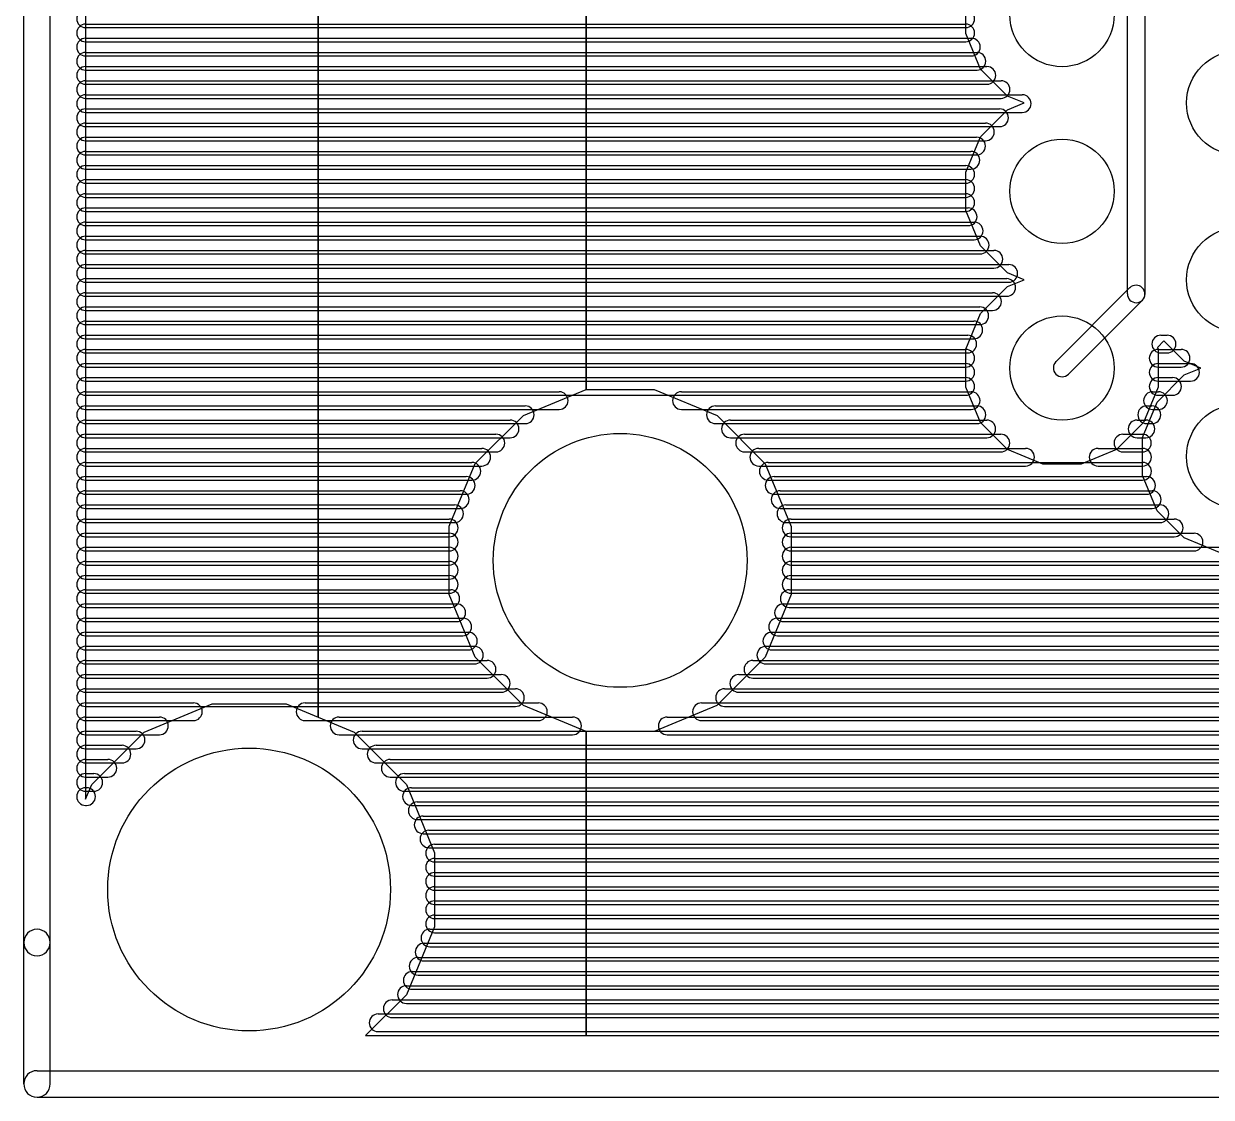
# Model space of a CAD drawing. Extents: x 4625 to 28175, y 45595 to 78045.
# Drawn here: x 4625 to 11344, y 45595 to 51668 of the extents above; entities that cross this region are included whole.
import ezdxf

# ---------------------------------------------------------------- set-up
doc = ezdxf.new("R2010")
doc.units = 0
doc.layers.add('BLACK', color=1, linetype='CONTINUOUS')

msp = doc.modelspace()

# ---------------------------------------------------------------- linework, layer by layer
at = {"layer": 'BLACK'}
for p, q in [((4625, 46470), (4625, 77970)), ((4775, 46470), (4775, 77970)), ((4975, 61519), (4975, 47281)), ((6291, 47745), (6291, 60721)), ((6291, 60721), (6291, 47745)), ((10870, 50140), (10870, 55800)), ((10970, 50140), (10970, 55800)), ((7807, 49599), (7807, 52338)), ((7807, 52338), (7807, 49599)), ((9956, 51612), (9956, 51828)), ((4975, 51666), (9955, 51666)), ((4975, 51666), (9955, 51666)), ((4975, 51666), (9955, 51666)), ((4975, 51646), (9955, 51646)), ((4975, 51646), (9955, 51646)), ((4975, 51646), (9955, 51646)), ((10039, 51412), (9956, 51612)), ((4975, 51586), (9987, 51586)), ((4975, 51586), (9987, 51586)), ((4975, 51586), (9987, 51586)), ((4975, 51566), (9955, 51566)), ((4975, 51566), (9955, 51566)), ((4975, 51566), (9955, 51566)), ((4975, 51506), (10019, 51506)), ((4975, 51506), (10019, 51506)), ((4975, 51506), (10019, 51506)), ((4975, 51486), (9987, 51486)), ((4975, 51486), (9987, 51486)), ((4975, 51486), (9987, 51486)), ((4975, 51426), (10075, 51426)), ((4975, 51426), (10075, 51426)), ((4975, 51426), (10075, 51426)), ((4975, 51406), (10019, 51406)), ((4975, 51406), (10019, 51406)), ((4975, 51406), (10019, 51406)), ((10192, 51259), (10039, 51412)), ((4975, 51346), (10155, 51346)), ((4975, 51346), (10155, 51346)), ((4975, 51346), (10155, 51346)), ((4975, 51326), (10075, 51326)), ((4975, 51326), (10075, 51326)), ((4975, 51326), (10075, 51326)), ((4975, 51266), (10275, 51266)), ((4975, 51266), (10275, 51266)), ((4975, 51266), (10275, 51266)), ((4975, 51246), (10155, 51246)), ((4975, 51246), (10155, 51246)), ((4975, 51246), (10155, 51246)), ((10285, 51220), (10192, 51259)), ((10192, 51181), (10285, 51220)), ((4975, 51186), (10147, 51186)), ((4975, 51186), (10147, 51186)), ((4975, 51186), (10147, 51186)), ((4975, 51166), (10275, 51166)), ((4975, 51166), (10275, 51166)), ((4975, 51166), (10275, 51166)), ((10039, 51028), (10192, 51181)), ((4975, 51106), (10067, 51106)), ((4975, 51106), (10067, 51106)), ((4975, 51106), (10067, 51106)), ((4975, 51086), (10147, 51086)), ((4975, 51086), (10147, 51086)), ((4975, 51086), (10147, 51086)), ((4975, 51026), (10017, 51026)), ((4975, 51026), (10017, 51026)), ((4975, 51026), (10017, 51026)), ((4975, 51006), (10067, 51006)), ((4975, 51006), (10067, 51006)), ((4975, 51006), (10067, 51006)), ((9956, 50828), (10039, 51028)), ((4975, 50946), (9985, 50946)), ((4975, 50946), (9985, 50946)), ((4975, 50946), (9985, 50946)), ((4975, 50926), (10017, 50926)), ((4975, 50926), (10017, 50926)), ((4975, 50926), (10017, 50926)), ((4975, 50866), (9955, 50866)), ((4975, 50866), (9955, 50866)), ((4975, 50866), (9955, 50866)), ((4975, 50846), (9985, 50846)), ((4975, 50846), (9985, 50846)), ((4975, 50846), (9985, 50846)), ((9956, 50612), (9956, 50828)), ((4975, 50786), (9955, 50786)), ((4975, 50786), (9955, 50786)), ((4975, 50786), (9955, 50786)), ((4975, 50766), (9955, 50766)), ((4975, 50766), (9955, 50766)), ((4975, 50766), (9955, 50766)), ((4975, 50706), (9955, 50706)), ((4975, 50706), (9955, 50706)), ((4975, 50706), (9955, 50706)), ((4975, 50686), (9955, 50686)), ((4975, 50686), (9955, 50686)), ((4975, 50686), (9955, 50686)), ((4975, 50626), (9969, 50626)), ((4975, 50626), (9969, 50626)), ((4975, 50626), (9969, 50626)), ((4975, 50606), (9955, 50606)), ((4975, 50606), (9955, 50606)), ((4975, 50606), (9955, 50606)), ((10039, 50412), (9956, 50612)), ((4975, 50546), (10003, 50546)), ((4975, 50546), (10003, 50546)), ((4975, 50546), (10003, 50546)), ((4975, 50526), (9969, 50526)), ((4975, 50526), (9969, 50526)), ((4975, 50526), (9969, 50526)), ((4975, 50466), (10037, 50466)), ((4975, 50466), (10037, 50466)), ((4975, 50466), (10037, 50466)), ((4975, 50446), (10003, 50446)), ((4975, 50446), (10003, 50446)), ((4975, 50446), (10003, 50446)), ((10192, 50259), (10039, 50412)), ((4975, 50386), (10115, 50386)), ((4975, 50386), (10115, 50386)), ((4975, 50386), (10115, 50386)), ((4975, 50366), (10037, 50366)), ((4975, 50366), (10037, 50366)), ((4975, 50366), (10037, 50366)), ((4975, 50306), (10199, 50306)), ((4975, 50306), (10199, 50306)), ((4975, 50306), (10199, 50306)), ((4975, 50286), (10115, 50286)), ((4975, 50286), (10115, 50286)), ((4975, 50286), (10115, 50286)), ((4975, 50226), (10187, 50226)), ((4975, 50226), (10187, 50226)), ((4975, 50226), (10187, 50226)), ((4975, 50206), (10199, 50206)), ((4975, 50206), (10199, 50206)), ((4975, 50206), (10199, 50206)), ((10285, 50220), (10192, 50259)), ((10192, 50181), (10285, 50220)), ((4975, 50146), (10107, 50146)), ((4975, 50146), (10107, 50146)), ((4975, 50146), (10107, 50146)), ((10039, 50028), (10192, 50181)), ((10884, 50175), (10465, 49756)), ((4975, 50126), (10187, 50126)), ((4975, 50126), (10187, 50126)), ((4975, 50126), (10187, 50126)), ((4975, 50066), (10035, 50066)), ((4975, 50066), (10035, 50066)), ((4975, 50066), (10035, 50066)), ((10955, 50104), (10536, 49685)), ((4975, 50046), (10107, 50046)), ((4975, 50046), (10107, 50046)), ((4975, 50046), (10107, 50046)), ((9956, 49828), (10039, 50028)), ((4975, 49986), (10001, 49986)), ((4975, 49986), (10001, 49986)), ((4975, 49986), (10001, 49986)), ((4975, 49966), (10035, 49966)), ((4975, 49966), (10035, 49966)), ((4975, 49966), (10035, 49966)), ((4975, 49906), (9967, 49906)), ((4975, 49906), (9967, 49906)), ((4975, 49906), (9967, 49906)), ((4975, 49886), (10001, 49886)), ((4975, 49886), (10001, 49886)), ((4975, 49886), (10001, 49886)), ((11077, 49874), (11040, 49837)), ((11059, 49906), (11095, 49906)), ((11059, 49906), (11095, 49906)), ((11059, 49906), (11095, 49906)), ((11192, 49759), (11077, 49874)), ((4975, 49826), (9955, 49826)), ((4975, 49826), (9955, 49826)), ((4975, 49826), (9955, 49826)), ((4975, 49806), (9967, 49806)), ((4975, 49806), (9967, 49806)), ((4975, 49806), (9967, 49806)), ((9956, 49612), (9956, 49828)), ((11040, 49837), (11044, 49828)), ((11044, 49828), (11044, 49612)), ((11044, 49826), (11174, 49826)), ((11044, 49826), (11174, 49826)), ((11044, 49826), (11174, 49826)), ((11059, 49806), (11095, 49806)), ((11059, 49806), (11095, 49806)), ((11059, 49806), (11095, 49806)), ((4975, 49746), (9955, 49746)), ((4975, 49746), (9955, 49746)), ((4975, 49746), (9955, 49746)), ((4975, 49726), (9955, 49726)), ((4975, 49726), (9955, 49726)), ((4975, 49726), (9955, 49726)), ((11044, 49746), (11228, 49746)), ((11044, 49746), (11228, 49746)), ((11044, 49746), (11228, 49746)), ((11044, 49726), (11174, 49726)), ((11044, 49726), (11174, 49726)), ((11044, 49726), (11174, 49726)), ((11285, 49720), (11192, 49759)), ((4975, 49666), (9955, 49666)), ((4975, 49666), (9955, 49666)), ((4975, 49666), (9955, 49666)), ((11039, 49528), (11192, 49681)), ((11044, 49666), (11126, 49666)), ((11044, 49666), (11126, 49666)), ((11044, 49666), (11126, 49666)), ((11192, 49681), (11285, 49720)), ((4975, 49646), (9955, 49646)), ((4975, 49646), (9955, 49646)), ((4975, 49646), (9955, 49646)), ((7453, 49452), (7807, 49599)), ((7807, 49599), (7808, 49599)), ((7808, 49599), (8193, 49599)), ((8193, 49599), (8548, 49452)), ((10039, 49412), (9956, 49612)), ((11044, 49612), (10961, 49412)), ((11044, 49646), (11228, 49646)), ((11044, 49646), (11228, 49646)), ((11044, 49646), (11228, 49646)), ((4975, 49586), (7655, 49586)), ((4975, 49586), (7655, 49586)), ((4975, 49586), (7655, 49586)), ((4975, 49566), (9955, 49566)), ((4975, 49566), (9955, 49566)), ((4975, 49566), (9955, 49566)), ((8346, 49586), (9986, 49586)), ((8346, 49586), (9986, 49586)), ((8346, 49586), (9986, 49586)), ((10956, 49328), (11039, 49528)), ((11012, 49586), (11046, 49586)), ((11012, 49586), (11046, 49586)), ((11012, 49586), (11046, 49586)), ((11044, 49566), (11126, 49566)), ((11044, 49566), (11126, 49566)), ((11044, 49566), (11126, 49566)), ((4975, 49506), (7463, 49506)), ((4975, 49506), (7463, 49506)), ((4975, 49506), (7463, 49506)), ((4975, 49486), (7655, 49486)), ((4975, 49486), (7655, 49486)), ((4975, 49486), (7655, 49486)), ((8346, 49486), (9986, 49486)), ((8346, 49486), (9986, 49486)), ((8346, 49486), (9986, 49486)), ((8539, 49506), (10019, 49506)), ((8539, 49506), (10019, 49506)), ((8539, 49506), (10019, 49506)), ((10979, 49506), (11009, 49506)), ((10979, 49506), (11009, 49506)), ((10979, 49506), (11009, 49506)), ((11012, 49486), (11046, 49486)), ((11012, 49486), (11046, 49486)), ((11012, 49486), (11046, 49486)), ((4975, 49426), (7377, 49426)), ((4975, 49426), (7377, 49426)), ((4975, 49426), (7377, 49426)), ((4975, 49406), (7463, 49406)), ((4975, 49406), (7463, 49406)), ((4975, 49406), (7463, 49406)), ((7180, 49180), (7453, 49452)), ((8539, 49406), (10019, 49406)), ((8539, 49406), (10019, 49406)), ((8539, 49406), (10019, 49406)), ((8548, 49452), (8820, 49179)), ((8624, 49426), (10074, 49426)), ((8624, 49426), (10074, 49426)), ((8624, 49426), (10074, 49426)), ((10192, 49259), (10039, 49412)), ((10961, 49412), (10808, 49259)), ((10925, 49426), (10975, 49426)), ((10925, 49426), (10975, 49426)), ((10925, 49426), (10975, 49426)), ((10979, 49406), (11009, 49406)), ((10979, 49406), (11009, 49406)), ((10979, 49406), (11009, 49406)), ((4975, 49346), (7297, 49346)), ((4975, 49346), (7297, 49346)), ((4975, 49346), (7297, 49346)), ((4975, 49326), (7377, 49326)), ((4975, 49326), (7377, 49326)), ((4975, 49326), (7377, 49326)), ((8624, 49326), (10074, 49326)), ((8624, 49326), (10074, 49326)), ((8624, 49326), (10074, 49326)), ((8704, 49346), (10154, 49346)), ((8704, 49346), (10154, 49346)), ((8704, 49346), (10154, 49346)), ((10845, 49346), (10955, 49346)), ((10845, 49346), (10955, 49346)), ((10845, 49346), (10955, 49346)), ((10925, 49326), (10975, 49326)), ((10925, 49326), (10975, 49326)), ((10925, 49326), (10975, 49326)), ((10956, 49112), (10956, 49328)), ((4975, 49266), (7217, 49266)), ((4975, 49266), (7217, 49266)), ((4975, 49266), (7217, 49266)), ((8784, 49266), (10294, 49266)), ((8784, 49266), (10294, 49266)), ((8784, 49266), (10294, 49266)), ((10392, 49176), (10192, 49259)), ((10808, 49259), (10608, 49176)), ((10704, 49266), (10956, 49266)), ((10704, 49266), (10956, 49266)), ((10704, 49266), (10956, 49266)), ((4975, 49246), (7297, 49246)), ((4975, 49246), (7297, 49246)), ((4975, 49246), (7297, 49246)), ((8704, 49246), (10154, 49246)), ((8704, 49246), (10154, 49246)), ((8704, 49246), (10154, 49246)), ((10845, 49246), (10955, 49246)), ((10845, 49246), (10955, 49246)), ((10845, 49246), (10955, 49246)), ((4975, 49186), (7161, 49186)), ((4975, 49186), (7161, 49186)), ((4975, 49186), (7161, 49186)), ((4975, 49166), (7217, 49166)), ((4975, 49166), (7217, 49166)), ((4975, 49166), (7217, 49166)), ((7033, 48825), (7180, 49180)), ((8784, 49166), (10294, 49166)), ((8784, 49166), (10294, 49166)), ((8784, 49166), (10294, 49166)), ((8820, 49179), (8967, 48824)), ((8838, 49186), (10956, 49186)), ((8838, 49186), (10956, 49186)), ((8838, 49186), (10956, 49186)), ((10608, 49176), (10392, 49176)), ((10704, 49166), (10956, 49166)), ((10704, 49166), (10956, 49166)), ((10704, 49166), (10956, 49166)), ((4975, 49106), (7129, 49106)), ((4975, 49106), (7129, 49106)), ((4975, 49106), (7129, 49106)), ((4975, 49086), (7161, 49086)), ((4975, 49086), (7161, 49086)), ((4975, 49086), (7161, 49086)), ((8838, 49086), (10956, 49086)), ((8838, 49086), (10956, 49086)), ((8838, 49086), (10956, 49086)), ((8871, 49106), (10979, 49106)), ((8871, 49106), (10979, 49106)), ((8871, 49106), (10979, 49106)), ((11039, 48912), (10956, 49112)), ((4975, 49026), (7095, 49026)), ((4975, 49026), (7095, 49026)), ((4975, 49026), (7095, 49026)), ((4975, 49006), (7129, 49006)), ((4975, 49006), (7129, 49006)), ((4975, 49006), (7129, 49006)), ((8871, 49006), (10979, 49006)), ((8871, 49006), (10979, 49006)), ((8871, 49006), (10979, 49006)), ((8905, 49026), (11011, 49026)), ((8905, 49026), (11011, 49026)), ((8905, 49026), (11011, 49026)), ((4975, 48946), (7063, 48946)), ((4975, 48946), (7063, 48946)), ((4975, 48946), (7063, 48946)), ((4975, 48926), (7095, 48926)), ((4975, 48926), (7095, 48926)), ((4975, 48926), (7095, 48926)), ((8905, 48926), (11011, 48926)), ((8905, 48926), (11011, 48926)), ((8905, 48926), (11011, 48926)), ((8938, 48946), (11054, 48946)), ((8938, 48946), (11054, 48946)), ((8938, 48946), (11054, 48946)), ((4975, 48866), (7033, 48866)), ((4975, 48866), (7033, 48866)), ((4975, 48866), (7033, 48866)), ((8967, 48866), (11135, 48866)), ((8967, 48866), (11135, 48866)), ((8967, 48866), (11135, 48866)), ((11192, 48759), (11039, 48912)), ((4975, 48846), (7063, 48846)), ((4975, 48846), (7063, 48846)), ((4975, 48846), (7063, 48846)), ((4975, 48786), (7033, 48786)), ((4975, 48786), (7033, 48786)), ((4975, 48786), (7033, 48786)), ((7033, 48440), (7033, 48825)), ((8938, 48846), (11054, 48846)), ((8938, 48846), (11054, 48846)), ((8938, 48846), (11054, 48846)), ((8967, 48824), (8967, 48439)), ((8967, 48786), (11247, 48786)), ((8967, 48786), (11247, 48786)), ((8967, 48786), (11247, 48786)), ((4975, 48766), (7033, 48766)), ((4975, 48766), (7033, 48766)), ((4975, 48766), (7033, 48766)), ((8967, 48766), (11135, 48766)), ((8967, 48766), (11135, 48766)), ((8967, 48766), (11135, 48766)), ((11392, 48676), (11192, 48759)), ((4975, 48706), (7033, 48706)), ((4975, 48706), (7033, 48706)), ((4975, 48706), (7033, 48706)), ((4975, 48686), (7033, 48686)), ((4975, 48686), (7033, 48686)), ((4975, 48686), (7033, 48686)), ((8967, 48706), (15343, 48706)), ((8967, 48706), (15343, 48706)), ((8967, 48706), (15343, 48706)), ((8967, 48686), (11247, 48686)), ((8967, 48686), (11247, 48686)), ((8967, 48686), (11247, 48686)), ((4975, 48626), (7033, 48626)), ((4975, 48626), (7033, 48626)), ((4975, 48626), (7033, 48626)), ((4975, 48606), (7033, 48606)), ((4975, 48606), (7033, 48606)), ((4975, 48606), (7033, 48606)), ((8967, 48626), (15263, 48626)), ((8967, 48626), (15263, 48626)), ((8967, 48626), (15263, 48626)), ((8967, 48606), (15343, 48606)), ((8967, 48606), (15343, 48606)), ((8967, 48606), (15343, 48606)), ((4975, 48546), (7033, 48546)), ((4975, 48546), (7033, 48546)), ((4975, 48546), (7033, 48546)), ((4975, 48526), (7033, 48526)), ((4975, 48526), (7033, 48526)), ((4975, 48526), (7033, 48526)), ((8967, 48546), (15225, 48546)), ((8967, 48546), (15225, 48546)), ((8967, 48546), (15225, 48546)), ((8967, 48526), (15263, 48526)), ((8967, 48526), (15263, 48526)), ((8967, 48526), (15263, 48526)), ((4975, 48466), (7041, 48466)), ((4975, 48466), (7041, 48466)), ((4975, 48466), (7041, 48466)), ((8957, 48466), (15191, 48466)), ((8957, 48466), (15191, 48466)), ((8957, 48466), (15191, 48466)), ((4975, 48446), (7033, 48446)), ((4975, 48446), (7033, 48446)), ((4975, 48446), (7033, 48446)), ((4975, 48386), (7075, 48386)), ((4975, 48386), (7075, 48386)), ((4975, 48386), (7075, 48386)), ((7180, 48085), (7033, 48440)), ((8967, 48439), (8820, 48084)), ((8924, 48386), (15174, 48386)), ((8924, 48386), (15174, 48386)), ((8924, 48386), (15174, 48386)), ((8967, 48446), (15225, 48446)), ((8967, 48446), (15225, 48446)), ((8967, 48446), (15225, 48446)), ((4975, 48366), (7041, 48366)), ((4975, 48366), (7041, 48366)), ((4975, 48366), (7041, 48366)), ((8957, 48366), (15191, 48366)), ((8957, 48366), (15191, 48366)), ((8957, 48366), (15191, 48366)), ((4975, 48306), (7109, 48306)), ((4975, 48306), (7109, 48306)), ((4975, 48306), (7109, 48306)), ((4975, 48286), (7075, 48286)), ((4975, 48286), (7075, 48286)), ((4975, 48286), (7075, 48286)), ((8891, 48306), (13737, 48306)), ((8891, 48306), (13737, 48306)), ((8891, 48306), (13737, 48306)), ((8924, 48286), (15174, 48286)), ((8924, 48286), (15174, 48286)), ((8924, 48286), (15174, 48286)), ((4975, 48226), (7141, 48226)), ((4975, 48226), (7141, 48226)), ((4975, 48226), (7141, 48226)), ((4975, 48206), (7109, 48206)), ((4975, 48206), (7109, 48206)), ((4975, 48206), (7109, 48206)), ((8858, 48226), (13544, 48226)), ((8858, 48226), (13544, 48226)), ((8858, 48226), (13544, 48226)), ((8891, 48206), (13737, 48206)), ((8891, 48206), (13737, 48206)), ((8891, 48206), (13737, 48206)), ((4975, 48146), (7175, 48146)), ((4975, 48146), (7175, 48146)), ((4975, 48146), (7175, 48146)), ((4975, 48126), (7141, 48126)), ((4975, 48126), (7141, 48126)), ((4975, 48126), (7141, 48126)), ((8824, 48146), (13442, 48146)), ((8824, 48146), (13442, 48146)), ((8824, 48146), (13442, 48146)), ((8858, 48126), (13544, 48126)), ((8858, 48126), (13544, 48126)), ((8858, 48126), (13544, 48126)), ((4975, 48066), (7247, 48066)), ((4975, 48066), (7247, 48066)), ((4975, 48066), (7247, 48066)), ((4975, 48046), (7175, 48046)), ((4975, 48046), (7175, 48046)), ((4975, 48046), (7175, 48046)), ((7452, 47812), (7180, 48085)), ((8820, 48084), (8547, 47812)), ((8751, 48066), (13361, 48066)), ((8751, 48066), (13361, 48066)), ((8751, 48066), (13361, 48066)), ((8824, 48046), (13442, 48046)), ((8824, 48046), (13442, 48046)), ((8824, 48046), (13442, 48046)), ((4975, 47986), (7327, 47986)), ((4975, 47986), (7327, 47986)), ((4975, 47986), (7327, 47986)), ((8671, 47986), (13281, 47986)), ((8671, 47986), (13281, 47986)), ((8671, 47986), (13281, 47986)), ((4975, 47966), (7247, 47966)), ((4975, 47966), (7247, 47966)), ((4975, 47966), (7247, 47966)), ((8751, 47966), (13361, 47966)), ((8751, 47966), (13361, 47966)), ((8751, 47966), (13361, 47966)), ((4975, 47906), (7407, 47906)), ((4975, 47906), (7407, 47906)), ((4975, 47906), (7407, 47906)), ((4975, 47886), (7327, 47886)), ((4975, 47886), (7327, 47886)), ((4975, 47886), (7327, 47886)), ((8591, 47906), (13207, 47906)), ((8591, 47906), (13207, 47906)), ((8591, 47906), (13207, 47906)), ((8671, 47886), (13281, 47886)), ((8671, 47886), (13281, 47886)), ((8671, 47886), (13281, 47886)), ((4975, 47826), (5585, 47826)), ((4975, 47826), (5585, 47826)), ((4975, 47826), (5585, 47826)), ((4975, 47806), (7407, 47806)), ((4975, 47806), (7407, 47806)), ((4975, 47806), (7407, 47806)), ((5306, 47660), (5692, 47820)), ((5692, 47820), (6110, 47820)), ((6110, 47820), (6291, 47745)), ((6217, 47826), (7537, 47826)), ((6217, 47826), (7537, 47826)), ((6217, 47826), (7537, 47826)), ((7807, 47665), (7452, 47812)), ((8547, 47812), (8192, 47665)), ((8460, 47826), (13174, 47826)), ((8460, 47826), (13174, 47826)), ((8460, 47826), (13174, 47826)), ((8591, 47806), (13207, 47806)), ((8591, 47806), (13207, 47806)), ((8591, 47806), (13207, 47806)), ((4975, 47746), (5393, 47746)), ((4975, 47746), (5393, 47746)), ((4975, 47746), (5393, 47746)), ((4975, 47726), (5585, 47726)), ((4975, 47726), (5585, 47726)), ((4975, 47726), (5585, 47726)), ((6217, 47726), (7537, 47726)), ((6217, 47726), (7537, 47726)), ((6217, 47726), (7537, 47726)), ((6291, 47745), (6495, 47660)), ((6409, 47746), (7731, 47746)), ((6409, 47746), (7731, 47746)), ((6409, 47746), (7731, 47746)), ((8266, 47746), (13140, 47746)), ((8266, 47746), (13140, 47746)), ((8266, 47746), (13140, 47746)), ((8460, 47726), (13174, 47726)), ((8460, 47726), (13174, 47726)), ((8460, 47726), (13174, 47726)), ((4975, 47666), (5261, 47666)), ((4975, 47666), (5261, 47666)), ((4975, 47666), (5261, 47666)), ((4975, 47646), (5393, 47646)), ((4975, 47646), (5393, 47646)), ((4975, 47646), (5393, 47646)), ((5010, 47365), (5306, 47660)), ((6409, 47646), (7731, 47646)), ((6409, 47646), (7731, 47646)), ((6409, 47646), (7731, 47646)), ((6495, 47660), (6790, 47364)), ((6539, 47666), (13107, 47666)), ((6539, 47666), (13107, 47666)), ((6539, 47666), (13107, 47666)), ((7807, 45945), (7807, 47665)), ((8192, 47665), (7807, 47665)), ((7807, 47665), (7807, 45945)), ((8266, 47646), (13140, 47646)), ((8266, 47646), (13140, 47646)), ((8266, 47646), (13140, 47646)), ((4975, 47586), (5181, 47586)), ((4975, 47586), (5181, 47586)), ((4975, 47586), (5181, 47586)), ((6619, 47586), (13073, 47586)), ((6619, 47586), (13073, 47586)), ((6619, 47586), (13073, 47586)), ((4975, 47566), (5261, 47566)), ((4975, 47566), (5261, 47566)), ((4975, 47566), (5261, 47566)), ((6539, 47566), (13107, 47566)), ((6539, 47566), (13107, 47566)), ((6539, 47566), (13107, 47566)), ((4975, 47506), (5101, 47506)), ((4975, 47506), (5101, 47506)), ((4975, 47506), (5101, 47506)), ((4975, 47486), (5181, 47486)), ((4975, 47486), (5181, 47486)), ((4975, 47486), (5181, 47486)), ((6619, 47486), (13073, 47486)), ((6619, 47486), (13073, 47486)), ((6619, 47486), (13073, 47486)), ((6699, 47506), (13049, 47506)), ((6699, 47506), (13049, 47506)), ((6699, 47506), (13049, 47506)), ((4975, 47426), (5021, 47426)), ((4975, 47426), (5021, 47426)), ((4975, 47426), (5021, 47426)), ((4975, 47406), (5101, 47406)), ((4975, 47406), (5101, 47406)), ((4975, 47406), (5101, 47406)), ((6699, 47406), (13049, 47406)), ((6699, 47406), (13049, 47406)), ((6699, 47406), (13049, 47406)), ((6779, 47426), (13049, 47426)), ((6779, 47426), (13049, 47426)), ((6779, 47426), (13049, 47426)), ((4975, 47281), (5010, 47365)), ((4975, 47346), (4981, 47346)), ((4975, 47346), (4981, 47346)), ((4975, 47346), (4981, 47346)), ((4975, 47326), (5021, 47326)), ((4975, 47326), (5021, 47326)), ((4975, 47326), (5021, 47326)), ((6779, 47326), (13049, 47326)), ((6779, 47326), (13049, 47326)), ((6779, 47326), (13049, 47326)), ((6790, 47364), (6950, 46978)), ((6819, 47346), (13049, 47346)), ((6819, 47346), (13049, 47346)), ((6819, 47346), (13049, 47346)), ((4975, 47246), (4981, 47246)), ((4975, 47246), (4981, 47246)), ((4975, 47246), (4981, 47246)), ((6819, 47246), (13049, 47246)), ((6819, 47246), (13049, 47246)), ((6819, 47246), (13049, 47246)), ((6852, 47266), (13050, 47266)), ((6852, 47266), (13050, 47266)), ((6852, 47266), (13050, 47266)), ((6885, 47186), (13049, 47186)), ((6885, 47186), (13049, 47186)), ((6885, 47186), (13049, 47186)), ((6852, 47166), (13050, 47166)), ((6852, 47166), (13050, 47166)), ((6852, 47166), (13050, 47166)), ((6918, 47106), (13052, 47106)), ((6918, 47106), (13052, 47106)), ((6918, 47106), (13052, 47106)), ((6885, 47086), (13049, 47086)), ((6885, 47086), (13049, 47086)), ((6885, 47086), (13049, 47086)), ((6918, 47006), (13052, 47006)), ((6918, 47006), (13052, 47006)), ((6918, 47006), (13052, 47006)), ((6950, 47026), (13084, 47026)), ((6950, 47026), (13084, 47026)), ((6950, 47026), (13084, 47026)), ((6950, 46978), (6950, 46560)), ((6950, 46946), (13118, 46946)), ((6950, 46946), (13118, 46946)), ((6950, 46946), (13118, 46946)), ((6950, 46926), (13084, 46926)), ((6950, 46926), (13084, 46926)), ((6950, 46926), (13084, 46926)), ((6950, 46866), (13150, 46866)), ((6950, 46866), (13150, 46866)), ((6950, 46866), (13150, 46866)), ((6950, 46846), (13118, 46846)), ((6950, 46846), (13118, 46846)), ((6950, 46846), (13118, 46846)), ((6950, 46786), (13184, 46786)), ((6950, 46786), (13184, 46786)), ((6950, 46786), (13184, 46786)), ((6950, 46766), (13150, 46766)), ((6950, 46766), (13150, 46766)), ((6950, 46766), (13150, 46766)), ((6950, 46706), (13228, 46706)), ((6950, 46706), (13228, 46706)), ((6950, 46706), (13228, 46706)), ((6950, 46686), (13184, 46686)), ((6950, 46686), (13184, 46686)), ((6950, 46686), (13184, 46686)), ((6950, 46626), (13308, 46626)), ((6950, 46626), (13308, 46626)), ((6950, 46626), (13308, 46626)), ((6950, 46606), (13228, 46606)), ((6950, 46606), (13228, 46606)), ((6950, 46606), (13228, 46606)), ((6950, 46560), (6790, 46175)), ((6923, 46546), (13389, 46546)), ((6923, 46546), (13389, 46546)), ((6923, 46546), (13389, 46546)), ((6950, 46526), (13308, 46526)), ((6950, 46526), (13308, 46526)), ((6950, 46526), (13308, 46526)), ((4625, 45670), (4625, 46470)), ((4775, 45670), (4775, 46470)), ((6890, 46466), (13468, 46466)), ((6890, 46466), (13468, 46466)), ((6890, 46466), (13468, 46466)), ((6923, 46446), (13389, 46446)), ((6923, 46446), (13389, 46446)), ((6923, 46446), (13389, 46446)), ((6856, 46386), (13610, 46386)), ((6856, 46386), (13610, 46386)), ((6856, 46386), (13610, 46386)), ((6890, 46366), (13468, 46366)), ((6890, 46366), (13468, 46366)), ((6890, 46366), (13468, 46366)), ((6823, 46306), (13803, 46306)), ((6823, 46306), (13803, 46306)), ((6823, 46306), (13803, 46306)), ((6856, 46286), (13610, 46286)), ((6856, 46286), (13610, 46286)), ((6856, 46286), (13610, 46286)), ((6790, 46175), (6559, 45945)), ((6790, 46226), (26110, 46226)), ((6790, 46226), (26110, 46226)), ((6790, 46226), (26110, 46226)), ((6823, 46206), (13803, 46206)), ((6823, 46206), (13803, 46206)), ((6823, 46206), (13803, 46206)), ((6710, 46146), (26188, 46146)), ((6710, 46146), (26188, 46146)), ((6710, 46146), (26188, 46146)), ((6790, 46126), (26110, 46126)), ((6790, 46126), (26110, 46126)), ((6790, 46126), (26110, 46126)), ((6630, 46066), (26268, 46066)), ((6630, 46066), (26268, 46066)), ((6630, 46066), (26268, 46066)), ((6710, 46046), (26188, 46046)), ((6710, 46046), (26188, 46046)), ((6710, 46046), (26188, 46046)), ((6630, 45966), (26268, 45966)), ((6630, 45966), (26268, 45966)), ((6630, 45966), (26268, 45966)), ((6559, 45945), (7807, 45945)), ((7807, 45945), (11392, 45945)), ((4700, 45745), (28100, 45745)), ((4700, 45595), (28100, 45595))]:
    msp.add_line(p, q, dxfattribs=at)
for centre, radius in [((10500, 51720), 295), ((11500, 51220), 295), ((10500, 50720), 295), ((11500, 50220), 295), ((10500, 49720), 295), ((11500, 49220), 295), ((8000, 48632), 718), ((5900, 46770), 800)]:
    msp.add_circle(centre, radius, dxfattribs=at)
for centre, radius, start, end in [((4975, 51696), 50, 90, 270), ((4975, 51696), 50, 90, 270), ((4975, 51696), 50, 90, 270), ((9955, 51696), 50, 270, 450), ((9955, 51696), 50, 270, 450), ((9955, 51696), 50, 270, 450), ((4975, 51616), 50, 90, 270), ((4975, 51616), 50, 90, 270), ((4975, 51616), 50, 90, 270), ((9955, 51616), 50, 270, 450), ((9955, 51616), 50, 270, 450), ((9955, 51616), 50, 270, 450), ((4975, 51536), 50, 90, 270), ((4975, 51536), 50, 90, 270), ((4975, 51536), 50, 90, 270), ((9987, 51536), 50, 270, 450), ((9987, 51536), 50, 270, 450), ((9987, 51536), 50, 270, 450), ((4975, 51456), 50, 90, 270), ((4975, 51456), 50, 90, 270), ((4975, 51456), 50, 90, 270), ((10019, 51456), 50, 270, 450), ((10019, 51456), 50, 270, 450), ((10019, 51456), 50, 270, 450), ((4975, 51376), 50, 90, 270), ((4975, 51376), 50, 90, 270), ((4975, 51376), 50, 90, 270), ((10075, 51376), 50, 270, 450), ((10075, 51376), 50, 270, 450), ((10075, 51376), 50, 270, 450), ((4975, 51296), 50, 90, 270), ((4975, 51296), 50, 90, 270), ((4975, 51296), 50, 90, 270), ((10155, 51296), 50, 270, 450), ((10155, 51296), 50, 270, 450), ((10155, 51296), 50, 270, 450), ((4975, 51216), 50, 90, 270), ((4975, 51216), 50, 90, 270), ((4975, 51216), 50, 90, 270), ((10275, 51216), 50, 270, 450), ((10275, 51216), 50, 270, 450), ((10275, 51216), 50, 270, 450), ((4975, 51136), 50, 90, 270), ((4975, 51136), 50, 90, 270), ((4975, 51136), 50, 90, 270), ((10147, 51136), 50, 270, 450), ((10147, 51136), 50, 270, 450), ((10147, 51136), 50, 270, 450), ((4975, 51056), 50, 90, 270), ((4975, 51056), 50, 90, 270), ((4975, 51056), 50, 90, 270), ((10067, 51056), 50, 270, 450), ((10067, 51056), 50, 270, 450), ((10067, 51056), 50, 270, 450), ((4975, 50976), 50, 90, 270), ((4975, 50976), 50, 90, 270), ((4975, 50976), 50, 90, 270), ((10017, 50976), 50, 270, 450), ((10017, 50976), 50, 270, 450), ((10017, 50976), 50, 270, 450), ((4975, 50896), 50, 90, 270), ((4975, 50896), 50, 90, 270), ((4975, 50896), 50, 90, 270), ((9985, 50896), 50, 270, 450), ((9985, 50896), 50, 270, 450), ((9985, 50896), 50, 270, 450), ((4975, 50816), 50, 90, 270), ((4975, 50816), 50, 90, 270), ((4975, 50816), 50, 90, 270), ((9955, 50816), 50, 270, 450), ((9955, 50816), 50, 270, 450), ((9955, 50816), 50, 270, 450), ((4975, 50736), 50, 90, 270), ((4975, 50736), 50, 90, 270), ((4975, 50736), 50, 90, 270), ((9955, 50736), 50, 270, 450), ((9955, 50736), 50, 270, 450), ((9955, 50736), 50, 270, 450), ((4975, 50656), 50, 90, 270), ((4975, 50656), 50, 90, 270), ((4975, 50656), 50, 90, 270), ((9955, 50656), 50, 270, 450), ((9955, 50656), 50, 270, 450), ((9955, 50656), 50, 270, 450), ((4975, 50576), 50, 90, 270), ((4975, 50576), 50, 90, 270), ((4975, 50576), 50, 90, 270), ((9969, 50576), 50, 270, 450), ((9969, 50576), 50, 270, 450), ((9969, 50576), 50, 270, 450), ((4975, 50496), 50, 90, 270), ((4975, 50496), 50, 90, 270), ((4975, 50496), 50, 90, 270), ((10003, 50496), 50, 270, 450), ((10003, 50496), 50, 270, 450), ((10003, 50496), 50, 270, 450), ((4975, 50416), 50, 90, 270), ((4975, 50416), 50, 90, 270), ((4975, 50416), 50, 90, 270), ((10037, 50416), 50, 270, 450), ((10037, 50416), 50, 270, 450), ((10037, 50416), 50, 270, 450), ((4975, 50336), 50, 90, 270), ((4975, 50336), 50, 90, 270), ((4975, 50336), 50, 90, 270), ((10115, 50336), 50, 270, 450), ((10115, 50336), 50, 270, 450), ((10115, 50336), 50, 270, 450), ((4975, 50256), 50, 90, 270), ((4975, 50256), 50, 90, 270), ((4975, 50256), 50, 90, 270), ((10199, 50256), 50, 270, 450), ((10199, 50256), 50, 270, 450), ((10199, 50256), 50, 270, 450), ((4975, 50176), 50, 90, 270), ((4975, 50176), 50, 90, 270), ((4975, 50176), 50, 90, 270), ((10187, 50176), 50, 270, 450), ((10187, 50176), 50, 270, 450), ((10187, 50176), 50, 270, 450), ((4975, 50096), 50, 90, 270), ((4975, 50096), 50, 90, 270), ((4975, 50096), 50, 90, 270), ((10107, 50096), 50, 270, 450), ((10107, 50096), 50, 270, 450), ((10107, 50096), 50, 270, 450), ((10920, 50140), 50, 180, 360), ((10919, 50139), 50, -45, 135), ((4975, 50016), 50, 90, 270), ((4975, 50016), 50, 90, 270), ((4975, 50016), 50, 90, 270), ((10035, 50016), 50, 270, 450), ((10035, 50016), 50, 270, 450), ((10035, 50016), 50, 270, 450), ((4975, 49936), 50, 90, 270), ((4975, 49936), 50, 90, 270), ((4975, 49936), 50, 90, 270), ((10001, 49936), 50, 270, 450), ((10001, 49936), 50, 270, 450), ((10001, 49936), 50, 270, 450), ((4975, 49856), 50, 90, 270), ((4975, 49856), 50, 90, 270), ((4975, 49856), 50, 90, 270), ((9967, 49856), 50, 270, 450), ((9967, 49856), 50, 270, 450), ((9967, 49856), 50, 270, 450), ((11059, 49856), 50, 90, 270), ((11059, 49856), 50, 90, 270), ((11059, 49856), 50, 90, 270), ((11095, 49856), 50, 270, 450), ((11095, 49856), 50, 270, 450), ((11095, 49856), 50, 270, 450), ((4975, 49776), 50, 90, 270), ((4975, 49776), 50, 90, 270), ((4975, 49776), 50, 90, 270), ((9955, 49776), 50, 270, 450), ((9955, 49776), 50, 270, 450), ((9955, 49776), 50, 270, 450), ((11044, 49776), 50, 90, 270), ((11044, 49776), 50, 90, 270), ((11044, 49776), 50, 90, 270), ((11174, 49776), 50, 270, 450), ((11174, 49776), 50, 270, 450), ((11174, 49776), 50, 270, 450), ((4975, 49696), 50, 90, 270), ((4975, 49696), 50, 90, 270), ((4975, 49696), 50, 90, 270), ((9955, 49696), 50, 270, 450), ((9955, 49696), 50, 270, 450), ((9955, 49696), 50, 270, 450), ((10501, 49721), 50, 135, 315), ((11044, 49696), 50, 90, 270), ((11044, 49696), 50, 90, 270), ((11044, 49696), 50, 90, 270), ((11228, 49696), 50, 270, 450), ((11228, 49696), 50, 270, 450), ((11228, 49696), 50, 270, 450), ((4975, 49616), 50, 90, 270), ((4975, 49616), 50, 90, 270), ((4975, 49616), 50, 90, 270), ((9955, 49616), 50, 270, 450), ((9955, 49616), 50, 270, 450), ((9955, 49616), 50, 270, 450), ((11044, 49616), 50, 90, 270), ((11044, 49616), 50, 90, 270), ((11044, 49616), 50, 90, 270), ((11126, 49616), 50, 270, 450), ((11126, 49616), 50, 270, 450), ((11126, 49616), 50, 270, 450), ((4975, 49536), 50, 90, 270), ((4975, 49536), 50, 90, 270), ((4975, 49536), 50, 90, 270), ((7655, 49536), 50, 270, 450), ((7655, 49536), 50, 270, 450), ((7655, 49536), 50, 270, 450), ((8346, 49536), 50, 90, 270), ((8346, 49536), 50, 90, 270), ((8346, 49536), 50, 90, 270), ((9986, 49536), 50, 270, 450), ((9986, 49536), 50, 270, 450), ((9986, 49536), 50, 270, 450), ((11012, 49536), 50, 90, 270), ((11012, 49536), 50, 90, 270), ((11012, 49536), 50, 90, 270), ((11046, 49536), 50, 270, 450), ((11046, 49536), 50, 270, 450), ((11046, 49536), 50, 270, 450), ((4975, 49456), 50, 90, 270), ((4975, 49456), 50, 90, 270), ((4975, 49456), 50, 90, 270), ((7463, 49456), 50, 270, 450), ((7463, 49456), 50, 270, 450), ((7463, 49456), 50, 270, 450), ((8539, 49456), 50, 90, 270), ((8539, 49456), 50, 90, 270), ((8539, 49456), 50, 90, 270), ((10019, 49456), 50, 270, 450), ((10019, 49456), 50, 270, 450), ((10019, 49456), 50, 270, 450), ((10979, 49456), 50, 90, 270), ((10979, 49456), 50, 90, 270), ((10979, 49456), 50, 90, 270), ((11009, 49456), 50, 270, 450), ((11009, 49456), 50, 270, 450), ((11009, 49456), 50, 270, 450), ((4975, 49376), 50, 90, 270), ((4975, 49376), 50, 90, 270), ((4975, 49376), 50, 90, 270), ((7377, 49376), 50, 270, 450), ((7377, 49376), 50, 270, 450), ((7377, 49376), 50, 270, 450), ((8624, 49376), 50, 90, 270), ((8624, 49376), 50, 90, 270), ((8624, 49376), 50, 90, 270), ((10074, 49376), 50, 270, 450), ((10074, 49376), 50, 270, 450), ((10074, 49376), 50, 270, 450), ((10925, 49376), 50, 90, 270), ((10925, 49376), 50, 90, 270), ((10925, 49376), 50, 90, 270), ((10975, 49376), 50, 270, 450), ((10975, 49376), 50, 270, 450), ((10975, 49376), 50, 270, 450), ((4975, 49296), 50, 90, 270), ((4975, 49296), 50, 90, 270), ((4975, 49296), 50, 90, 270), ((7297, 49296), 50, 270, 450), ((7297, 49296), 50, 270, 450), ((7297, 49296), 50, 270, 450), ((8704, 49296), 50, 90, 270), ((8704, 49296), 50, 90, 270), ((8704, 49296), 50, 90, 270), ((10154, 49296), 50, 270, 450), ((10154, 49296), 50, 270, 450), ((10154, 49296), 50, 270, 450), ((10845, 49296), 50, 90, 270), ((10845, 49296), 50, 90, 270), ((10845, 49296), 50, 90, 270), ((10955, 49296), 50, 270, 450), ((10955, 49296), 50, 270, 450), ((10955, 49296), 50, 270, 450), ((4975, 49216), 50, 90, 270), ((4975, 49216), 50, 90, 270), ((4975, 49216), 50, 90, 270), ((7217, 49216), 50, 270, 450), ((7217, 49216), 50, 270, 450), ((7217, 49216), 50, 270, 450), ((8784, 49216), 50, 90, 270), ((8784, 49216), 50, 90, 270), ((8784, 49216), 50, 90, 270), ((10294, 49216), 50, 270, 450), ((10294, 49216), 50, 270, 450), ((10294, 49216), 50, 270, 450), ((10704, 49216), 50, 90, 270), ((10704, 49216), 50, 90, 270), ((10704, 49216), 50, 90, 270), ((10956, 49216), 50, 270, 450), ((10956, 49216), 50, 270, 450), ((10956, 49216), 50, 270, 450), ((4975, 49136), 50, 90, 270), ((4975, 49136), 50, 90, 270), ((4975, 49136), 50, 90, 270), ((7161, 49136), 50, 270, 450), ((7161, 49136), 50, 270, 450), ((7161, 49136), 50, 270, 450), ((8838, 49136), 50, 90, 270), ((8838, 49136), 50, 90, 270), ((8838, 49136), 50, 90, 270), ((10956, 49136), 50, 270, 450), ((10956, 49136), 50, 270, 450), ((10956, 49136), 50, 270, 450), ((4975, 49056), 50, 90, 270), ((4975, 49056), 50, 90, 270), ((4975, 49056), 50, 90, 270), ((7129, 49056), 50, 270, 450), ((7129, 49056), 50, 270, 450), ((7129, 49056), 50, 270, 450), ((8871, 49056), 50, 90, 270), ((8871, 49056), 50, 90, 270), ((8871, 49056), 50, 90, 270), ((10979, 49056), 50, 270, 450), ((10979, 49056), 50, 270, 450), ((10979, 49056), 50, 270, 450), ((4975, 48976), 50, 90, 270), ((4975, 48976), 50, 90, 270), ((4975, 48976), 50, 90, 270), ((7095, 48976), 50, 270, 450), ((7095, 48976), 50, 270, 450), ((7095, 48976), 50, 270, 450), ((8905, 48976), 50, 90, 270), ((8905, 48976), 50, 90, 270), ((8905, 48976), 50, 90, 270), ((11011, 48976), 50, 270, 450), ((11011, 48976), 50, 270, 450), ((11011, 48976), 50, 270, 450), ((4975, 48896), 50, 90, 270), ((4975, 48896), 50, 90, 270), ((4975, 48896), 50, 90, 270), ((7063, 48896), 50, 270, 450), ((7063, 48896), 50, 270, 450), ((7063, 48896), 50, 270, 450), ((8938, 48896), 50, 90, 270), ((8938, 48896), 50, 90, 270), ((8938, 48896), 50, 90, 270), ((11054, 48896), 50, 270, 450), ((11054, 48896), 50, 270, 450), ((11054, 48896), 50, 270, 450), ((4975, 48816), 50, 90, 270), ((4975, 48816), 50, 90, 270), ((4975, 48816), 50, 90, 270), ((7033, 48816), 50, 270, 450), ((7033, 48816), 50, 270, 450), ((7033, 48816), 50, 270, 450), ((8967, 48816), 50, 90, 270), ((8967, 48816), 50, 90, 270), ((8967, 48816), 50, 90, 270), ((11135, 48816), 50, 270, 450), ((11135, 48816), 50, 270, 450), ((11135, 48816), 50, 270, 450), ((4975, 48736), 50, 90, 270), ((4975, 48736), 50, 90, 270), ((4975, 48736), 50, 90, 270), ((7033, 48736), 50, 270, 450), ((7033, 48736), 50, 270, 450), ((7033, 48736), 50, 270, 450), ((8967, 48736), 50, 90, 270), ((8967, 48736), 50, 90, 270), ((8967, 48736), 50, 90, 270), ((11247, 48736), 50, 270, 450), ((11247, 48736), 50, 270, 450), ((11247, 48736), 50, 270, 450), ((4975, 48656), 50, 90, 270), ((4975, 48656), 50, 90, 270), ((4975, 48656), 50, 90, 270), ((7033, 48656), 50, 270, 450), ((7033, 48656), 50, 270, 450), ((7033, 48656), 50, 270, 450), ((8967, 48656), 50, 90, 270), ((8967, 48656), 50, 90, 270), ((8967, 48656), 50, 90, 270), ((4975, 48576), 50, 90, 270), ((4975, 48576), 50, 90, 270), ((4975, 48576), 50, 90, 270), ((7033, 48576), 50, 270, 450), ((7033, 48576), 50, 270, 450), ((7033, 48576), 50, 270, 450), ((8967, 48576), 50, 90, 270), ((8967, 48576), 50, 90, 270), ((8967, 48576), 50, 90, 270), ((4975, 48496), 50, 90, 270), ((4975, 48496), 50, 90, 270), ((4975, 48496), 50, 90, 270), ((7033, 48496), 50, 270, 450), ((7033, 48496), 50, 270, 450), ((7033, 48496), 50, 270, 450), ((8967, 48496), 50, 90, 270), ((8967, 48496), 50, 90, 270), ((8967, 48496), 50, 90, 270), ((4975, 48416), 50, 90, 270), ((4975, 48416), 50, 90, 270), ((4975, 48416), 50, 90, 270), ((7041, 48416), 50, 270, 450), ((7041, 48416), 50, 270, 450), ((7041, 48416), 50, 270, 450), ((8957, 48416), 50, 90, 270), ((8957, 48416), 50, 90, 270), ((8957, 48416), 50, 90, 270), ((4975, 48336), 50, 90, 270), ((4975, 48336), 50, 90, 270), ((4975, 48336), 50, 90, 270), ((7075, 48336), 50, 270, 450), ((7075, 48336), 50, 270, 450), ((7075, 48336), 50, 270, 450), ((8924, 48336), 50, 90, 270), ((8924, 48336), 50, 90, 270), ((8924, 48336), 50, 90, 270), ((4975, 48256), 50, 90, 270), ((4975, 48256), 50, 90, 270), ((4975, 48256), 50, 90, 270), ((7109, 48256), 50, 270, 450), ((7109, 48256), 50, 270, 450), ((7109, 48256), 50, 270, 450), ((8891, 48256), 50, 90, 270), ((8891, 48256), 50, 90, 270), ((8891, 48256), 50, 90, 270), ((4975, 48176), 50, 90, 270), ((4975, 48176), 50, 90, 270), ((4975, 48176), 50, 90, 270), ((7141, 48176), 50, 270, 450), ((7141, 48176), 50, 270, 450), ((7141, 48176), 50, 270, 450), ((8858, 48176), 50, 90, 270), ((8858, 48176), 50, 90, 270), ((8858, 48176), 50, 90, 270), ((4975, 48096), 50, 90, 270), ((4975, 48096), 50, 90, 270), ((4975, 48096), 50, 90, 270), ((7175, 48096), 50, 270, 450), ((7175, 48096), 50, 270, 450), ((7175, 48096), 50, 270, 450), ((8824, 48096), 50, 90, 270), ((8824, 48096), 50, 90, 270), ((8824, 48096), 50, 90, 270), ((4975, 48016), 50, 90, 270), ((4975, 48016), 50, 90, 270), ((4975, 48016), 50, 90, 270), ((7247, 48016), 50, 270, 450), ((7247, 48016), 50, 270, 450), ((7247, 48016), 50, 270, 450), ((8751, 48016), 50, 90, 270), ((8751, 48016), 50, 90, 270), ((8751, 48016), 50, 90, 270), ((4975, 47936), 50, 90, 270), ((4975, 47936), 50, 90, 270), ((4975, 47936), 50, 90, 270), ((7327, 47936), 50, 270, 450), ((7327, 47936), 50, 270, 450), ((7327, 47936), 50, 270, 450), ((8671, 47936), 50, 90, 270), ((8671, 47936), 50, 90, 270), ((8671, 47936), 50, 90, 270), ((4975, 47856), 50, 90, 270), ((4975, 47856), 50, 90, 270), ((4975, 47856), 50, 90, 270), ((7407, 47856), 50, 270, 450), ((7407, 47856), 50, 270, 450), ((7407, 47856), 50, 270, 450), ((8591, 47856), 50, 90, 270), ((8591, 47856), 50, 90, 270), ((8591, 47856), 50, 90, 270), ((4975, 47776), 50, 90, 270), ((4975, 47776), 50, 90, 270), ((4975, 47776), 50, 90, 270), ((5585, 47776), 50, 270, 450), ((5585, 47776), 50, 270, 450), ((5585, 47776), 50, 270, 450), ((6217, 47776), 50, 90, 270), ((6217, 47776), 50, 90, 270), ((6217, 47776), 50, 90, 270), ((7537, 47776), 50, 270, 450), ((7537, 47776), 50, 270, 450), ((7537, 47776), 50, 270, 450), ((8460, 47776), 50, 90, 270), ((8460, 47776), 50, 90, 270), ((8460, 47776), 50, 90, 270), ((4975, 47696), 50, 90, 270), ((4975, 47696), 50, 90, 270), ((4975, 47696), 50, 90, 270), ((5393, 47696), 50, 270, 450), ((5393, 47696), 50, 270, 450), ((5393, 47696), 50, 270, 450), ((6409, 47696), 50, 90, 270), ((6409, 47696), 50, 90, 270), ((6409, 47696), 50, 90, 270), ((7731, 47696), 50, 270, 450), ((7731, 47696), 50, 270, 450), ((7731, 47696), 50, 270, 450), ((8266, 47696), 50, 90, 270), ((8266, 47696), 50, 90, 270), ((8266, 47696), 50, 90, 270), ((4975, 47616), 50, 90, 270), ((4975, 47616), 50, 90, 270), ((4975, 47616), 50, 90, 270), ((5261, 47616), 50, 270, 450), ((5261, 47616), 50, 270, 450), ((5261, 47616), 50, 270, 450), ((6539, 47616), 50, 90, 270), ((6539, 47616), 50, 90, 270), ((6539, 47616), 50, 90, 270), ((4975, 47536), 50, 90, 270), ((4975, 47536), 50, 90, 270), ((4975, 47536), 50, 90, 270), ((5181, 47536), 50, 270, 450), ((5181, 47536), 50, 270, 450), ((5181, 47536), 50, 270, 450), ((6619, 47536), 50, 90, 270), ((6619, 47536), 50, 90, 270), ((6619, 47536), 50, 90, 270), ((4975, 47456), 50, 90, 270), ((4975, 47456), 50, 90, 270), ((4975, 47456), 50, 90, 270), ((5101, 47456), 50, 270, 450), ((5101, 47456), 50, 270, 450), ((5101, 47456), 50, 270, 450), ((6699, 47456), 50, 90, 270), ((6699, 47456), 50, 90, 270), ((6699, 47456), 50, 90, 270), ((4975, 47376), 50, 90, 270), ((4975, 47376), 50, 90, 270), ((4975, 47376), 50, 90, 270), ((5021, 47376), 50, 270, 450), ((5021, 47376), 50, 270, 450), ((5021, 47376), 50, 270, 450), ((6779, 47376), 50, 90, 270), ((6779, 47376), 50, 90, 270), ((6779, 47376), 50, 90, 270), ((4975, 47296), 50, 90, 270), ((4975, 47296), 50, 90, 270), ((4975, 47296), 50, 90, 270), ((4981, 47296), 50, 270, 450), ((4981, 47296), 50, 270, 450), ((4981, 47296), 50, 270, 450), ((6819, 47296), 50, 90, 270), ((6819, 47296), 50, 90, 270), ((6819, 47296), 50, 90, 270), ((6852, 47216), 50, 90, 270), ((6852, 47216), 50, 90, 270), ((6852, 47216), 50, 90, 270), ((6885, 47136), 50, 90, 270), ((6885, 47136), 50, 90, 270), ((6885, 47136), 50, 90, 270), ((6918, 47056), 50, 90, 270), ((6918, 47056), 50, 90, 270), ((6918, 47056), 50, 90, 270), ((6950, 46976), 50, 90, 270), ((6950, 46976), 50, 90, 270), ((6950, 46976), 50, 90, 270), ((6950, 46896), 50, 90, 270), ((6950, 46896), 50, 90, 270), ((6950, 46896), 50, 90, 270), ((6950, 46816), 50, 90, 270), ((6950, 46816), 50, 90, 270), ((6950, 46816), 50, 90, 270), ((6950, 46736), 50, 90, 270), ((6950, 46736), 50, 90, 270), ((6950, 46736), 50, 90, 270), ((6950, 46656), 50, 90, 270), ((6950, 46656), 50, 90, 270), ((6950, 46656), 50, 90, 270), ((6950, 46576), 50, 90, 270), ((6950, 46576), 50, 90, 270), ((6950, 46576), 50, 90, 270), ((4700, 46470), 75, 360, 540), ((6923, 46496), 50, 90, 270), ((6923, 46496), 50, 90, 270), ((6923, 46496), 50, 90, 270), ((4700, 46470), 75, 180, 360), ((6890, 46416), 50, 90, 270), ((6890, 46416), 50, 90, 270), ((6890, 46416), 50, 90, 270), ((6856, 46336), 50, 90, 270), ((6856, 46336), 50, 90, 270), ((6856, 46336), 50, 90, 270), ((6823, 46256), 50, 90, 270), ((6823, 46256), 50, 90, 270), ((6823, 46256), 50, 90, 270), ((6790, 46176), 50, 90, 270), ((6790, 46176), 50, 90, 270), ((6790, 46176), 50, 90, 270), ((6710, 46096), 50, 90, 270), ((6710, 46096), 50, 90, 270), ((6710, 46096), 50, 90, 270), ((6630, 46016), 50, 90, 270), ((6630, 46016), 50, 90, 270), ((6630, 46016), 50, 90, 270), ((4700, 45670), 75, 90, 270), ((4700, 45670), 75, 180, 360)]:
    msp.add_arc(centre, radius, start, end, dxfattribs=at)

doc.saveas('drawing.dxf')
